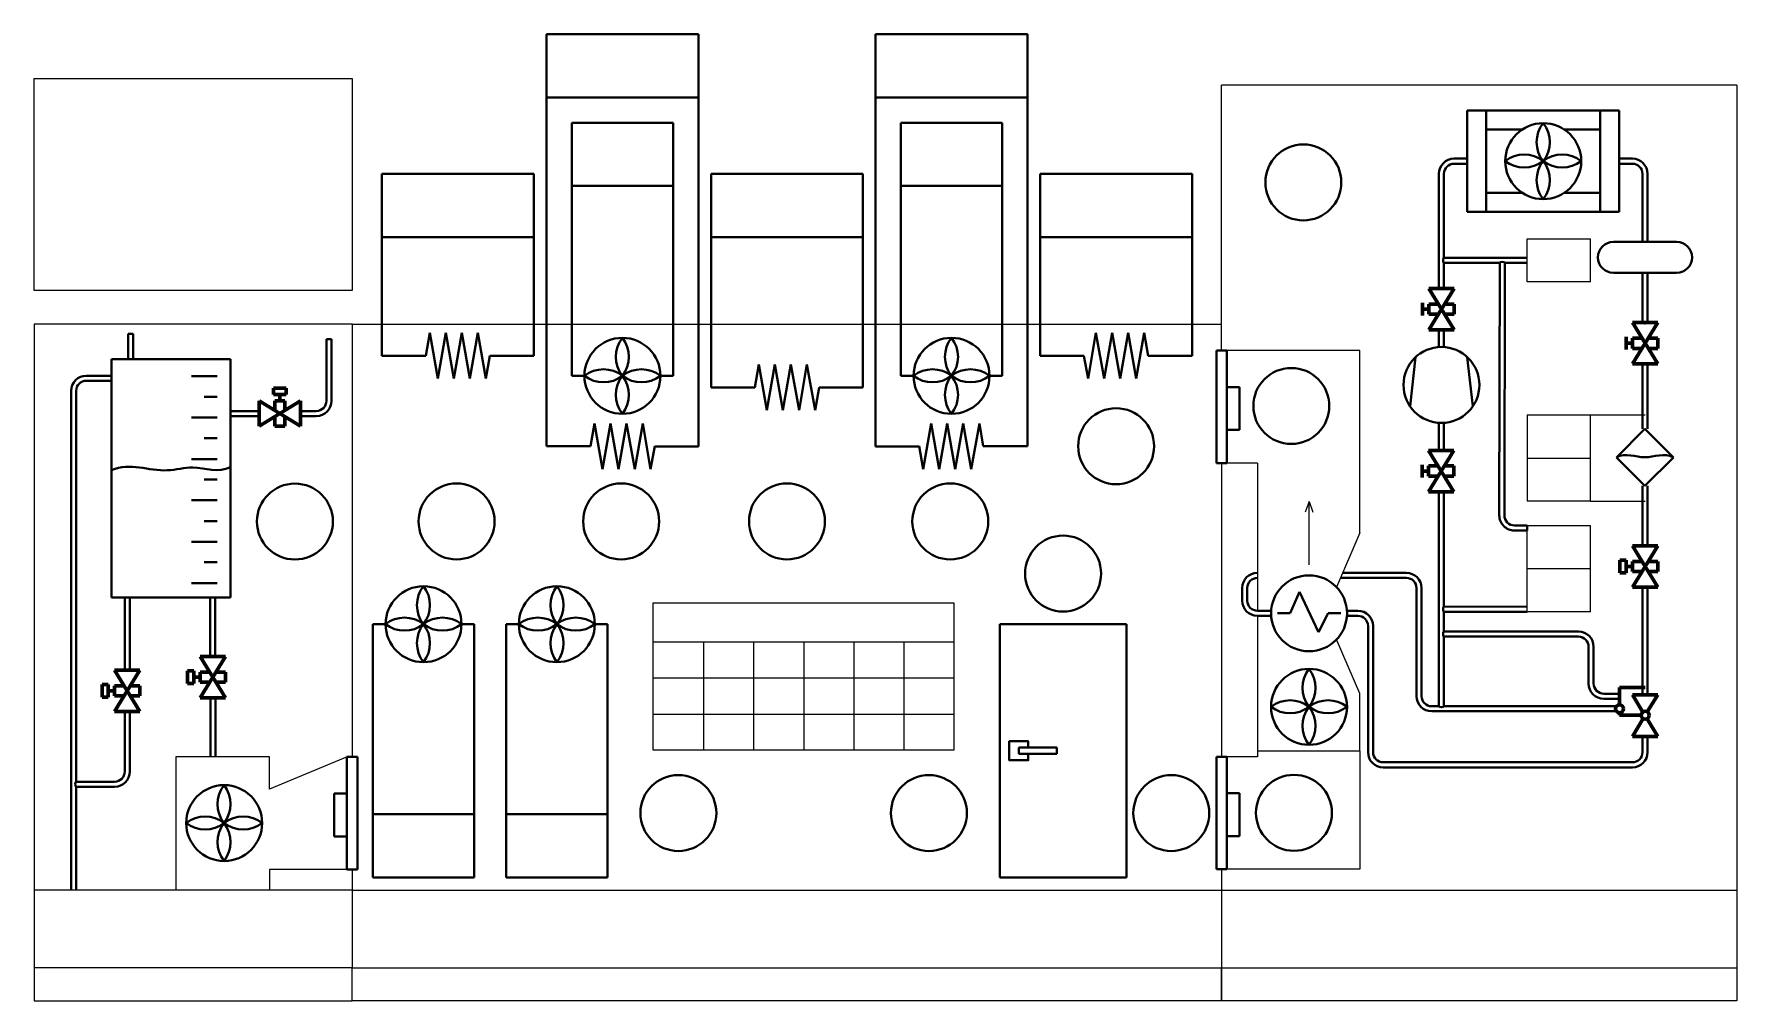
# Model space of a CAD drawing. Header units: millimetres. Extents: x 2199 to 2334, y 2510 to 2586.
import ezdxf

# ---------------------------------------------------------------- set-up
doc = ezdxf.new("R2010")
doc.units = ezdxf.units.MM
doc.layers.get('0').update_dxf_attribs({"color": 250, "lineweight": 25})
for name, color, linetype, lineweight in [('Device1', 210, 'Continuous', 40), ('Device2', 131, 'Continuous', 40), ('Device3', 30, 'Continuous', 40), ('Device4', 224, 'Continuous', 40), ('Device5', 141, 'Continuous', 40), ('Device6', 52, 'Continuous', 40), ('Device7', 105, 'Continuous', 40), ('Device8', 25, 'Continuous', 40), ('door', 140, 'Continuous', 40), ('Pipes', 170, 'Continuous', 40), ('Shutter', 50, 'Continuous', 60), ('Signal', 112, 'Continuous', 40), ('Tank', 80, 'Continuous', 40)]:
    doc.layers.add(name, color=color, linetype=linetype, lineweight=lineweight)

msp = doc.modelspace()

# ---------------------------------------------------------------- linework, layer by layer
at = {"color": 7}
for p, q in [((2199.19, 2582.91), (2224.33, 2582.91)), ((2199.19, 2566.17), (2199.19, 2582.91)), ((2224.33, 2582.91), (2224.33, 2566.17)), ((2293, 2561.43), (2293, 2582.39)), ((2333.71, 2582.39), (2293, 2582.39)), ((2333.71, 2582.39), (2333.71, 2518.81)), ((2317.14, 2570.26), (2322.14, 2570.26)), ((2317.14, 2566.87), (2317.14, 2570.26)), ((2322.14, 2566.87), (2322.14, 2570.26)), ((2322.14, 2566.87), (2317.14, 2566.87)), ((2224.33, 2566.17), (2199.19, 2566.17)), ((2199.19, 2563.52), (2199.19, 2512.65)), ((2224.33, 2563.52), (2199.19, 2563.52)), ((2224.33, 2563.52), (2224.33, 2529.32)), ((2224.33, 2563.52), (2293, 2563.52)), ((2303.91, 2561.43), (2293, 2561.43)), ((2303.91, 2547.02), (2303.91, 2561.43)), ((2317.14, 2556.35), (2322.14, 2556.35)), ((2317.14, 2556.35), (2317.14, 2549.52)), ((2322.14, 2556.35), (2326.45, 2556.35)), ((2322.14, 2549.52), (2322.14, 2556.35)), ((2295.83, 2552.54), (2293, 2552.54)), ((2317.14, 2552.94), (2322.14, 2552.94)), ((2299.91, 2549.51), (2299.6, 2548.66)), ((2299.91, 2544.51), (2299.91, 2549.51)), ((2299.91, 2549.51), (2300.21, 2548.66)), ((2322.14, 2549.52), (2317.14, 2549.52)), ((2322.14, 2549.52), (2326.45, 2549.52)), ((2303.91, 2547.02), (2302.09, 2542.73)), ((2317.14, 2540.79), (2317.14, 2547.61)), ((2317.14, 2547.61), (2322.14, 2547.61)), ((2322.14, 2540.79), (2322.14, 2547.61)), ((2317.14, 2544.2), (2322.14, 2544.2)), ((2248.11, 2541.51), (2271.86, 2541.51)), ((2248.11, 2529.86), (2248.11, 2541.51)), ((2271.86, 2541.51), (2271.86, 2529.86)), ((2322.14, 2540.79), (2317.14, 2540.79)), ((2248.11, 2538.42), (2271.86, 2538.42)), ((2252.07, 2538.42), (2252.07, 2529.86)), ((2256.03, 2538.42), (2256.03, 2529.86)), ((2259.99, 2538.42), (2259.99, 2529.86)), ((2263.95, 2538.42), (2263.95, 2529.86)), ((2267.91, 2538.42), (2267.91, 2529.86)), ((2271.86, 2538.42), (2271.86, 2529.86)), ((2303.91, 2534.33), (2302.09, 2538.61)), ((2248.11, 2535.57), (2271.86, 2535.57)), ((2303.91, 2529.8), (2303.91, 2534.33)), ((2248.11, 2532.71), (2271.86, 2532.71)), ((2217.79, 2529.32), (2210.4, 2529.32)), ((2210.4, 2529.32), (2210.4, 2518.81)), ((2223.92, 2529.32), (2217.79, 2526.79)), ((2217.79, 2526.79), (2217.79, 2529.32)), ((2271.86, 2529.86), (2248.11, 2529.86)), ((2295.83, 2529.34), (2293, 2529.34)), ((2295.83, 2529.8), (2303.91, 2529.8)), ((2303.91, 2529.8), (2303.91, 2520.45)), ((2223.92, 2520.43), (2217.79, 2520.43)), ((2217.79, 2520.43), (2217.79, 2518.81)), ((2224.33, 2520.43), (2224.33, 2518.81)), ((2293, 2520.45), (2293, 2512.65)), ((2303.91, 2520.45), (2293.42, 2520.45)), ((2224.33, 2518.81), (2199.19, 2518.81)), ((2224.33, 2518.81), (2224.33, 2512.65)), ((2224.33, 2518.81), (2293, 2518.81)), ((2293, 2518.81), (2333.71, 2518.81)), ((2333.71, 2518.81), (2333.71, 2512.65)), ((2224.33, 2512.65), (2199.19, 2512.65)), ((2199.19, 2512.65), (2199.19, 2510.05)), ((2224.33, 2512.65), (2293, 2512.65)), ((2224.33, 2510.05), (2224.33, 2512.65)), ((2224.33, 2510.05), (2224.33, 2512.65)), ((2293, 2512.65), (2293, 2510.05)), ((2293, 2512.65), (2333.71, 2512.65)), ((2293, 2510.05), (2293, 2512.65)), ((2333.71, 2512.65), (2333.71, 2510.05)), ((2199.19, 2510.05), (2224.33, 2510.05)), ((2293, 2510.05), (2224.33, 2510.05)), ((2333.71, 2510.05), (2293, 2510.05))]:
    msp.add_line(p, q, dxfattribs=at)
for points in [[(2293, 2552.54), (2293, 2529.34)], [(2295.83, 2552.54), (2295.83, 2540.87)], [(2295.83, 2540.47), (2295.83, 2529.34)]]:
    msp.add_lwpolyline(points, dxfattribs=at)
at = {"layer": 'Device1'}
for p, q in [((2241.67, 2579.43), (2249.67, 2579.43)), ((2241.67, 2574.43), (2241.67, 2579.43)), ((2249.67, 2574.43), (2249.67, 2579.43)), ((2275.67, 2579.43), (2267.67, 2579.43)), ((2267.67, 2574.43), (2267.67, 2579.43)), ((2275.67, 2574.43), (2275.67, 2579.43)), ((2241.67, 2574.43), (2241.67, 2559.43)), ((2241.67, 2574.43), (2249.67, 2574.43)), ((2249.67, 2574.43), (2249.67, 2559.43)), ((2267.67, 2574.43), (2267.67, 2559.43)), ((2275.67, 2574.43), (2267.67, 2574.43)), ((2275.67, 2574.43), (2275.67, 2559.43)), ((2241.67, 2559.43), (2242.67, 2559.43)), ((2248.67, 2559.43), (2249.67, 2559.43)), ((2268.67, 2559.43), (2267.67, 2559.43)), ((2275.67, 2559.43), (2274.67, 2559.43)), ((2225.96, 2524.81), (2225.96, 2539.81)), ((2225.96, 2539.81), (2226.96, 2539.81)), ((2232.96, 2539.81), (2233.96, 2539.81)), ((2233.96, 2524.81), (2233.96, 2539.81)), ((2236.49, 2524.81), (2236.49, 2539.81)), ((2236.49, 2539.81), (2237.49, 2539.81)), ((2243.49, 2539.81), (2244.49, 2539.81)), ((2244.49, 2524.81), (2244.49, 2539.81)), ((2225.96, 2524.81), (2233.96, 2524.81)), ((2225.96, 2524.81), (2225.96, 2519.81)), ((2233.96, 2524.81), (2233.96, 2519.81)), ((2236.49, 2524.81), (2244.49, 2524.81)), ((2236.49, 2524.81), (2236.49, 2519.81)), ((2244.49, 2524.81), (2244.49, 2519.81)), ((2225.96, 2519.81), (2233.96, 2519.81)), ((2236.49, 2519.81), (2244.49, 2519.81))]:
    msp.add_line(p, q, dxfattribs=at)
for centre in [(2245.67, 2559.43), (2271.67, 2559.43), (2229.96, 2539.81), (2240.49, 2539.81), (2299.91, 2533.28), (2214.21, 2524.1)]:
    msp.add_circle(centre, 3, dxfattribs=at)
for centre, radius, start, end in [((2247.59, 2560.93), 2.44, 142.0538, 217.9462), ((2243.74, 2560.93), 2.44, 322.0538, 37.9462), ((2273.59, 2560.93), 2.44, 142.0538, 217.9462), ((2269.74, 2560.93), 2.44, 322.0538, 37.9462), ((2244.17, 2557.51), 2.44, 52.0538, 127.9462), ((2247.17, 2557.51), 2.44, 52.0538, 127.9462), ((2270.17, 2557.51), 2.44, 52.0538, 127.9462), ((2273.17, 2557.51), 2.44, 52.0538, 127.9462), ((2244.17, 2561.36), 2.44, 232.0538, 307.9462), ((2247.59, 2557.93), 2.44, 142.0538, 217.9462), ((2243.74, 2557.93), 2.44, 322.0538, 37.9462), ((2247.17, 2561.36), 2.44, 232.0538, 307.9462), ((2270.17, 2561.36), 2.44, 232.0538, 307.9462), ((2273.59, 2557.93), 2.44, 142.0538, 217.9462), ((2269.74, 2557.93), 2.44, 322.0538, 37.9462), ((2273.17, 2561.36), 2.44, 232.0538, 307.9462), ((2231.88, 2541.31), 2.44, 142.0538, 217.9462), ((2228.03, 2541.31), 2.44, 322.0538, 37.9462), ((2242.42, 2541.31), 2.44, 142.0538, 217.9462), ((2238.57, 2541.31), 2.44, 322.0538, 37.9462), ((2228.46, 2537.89), 2.44, 52.0538, 127.9462), ((2228.46, 2541.74), 2.44, 232.0538, 307.9462), ((2231.88, 2538.31), 2.44, 142.0538, 217.9462), ((2231.46, 2537.89), 2.44, 52.0538, 127.9462), ((2228.03, 2538.31), 2.44, 322.0538, 37.9462), ((2231.46, 2541.74), 2.44, 232.0538, 307.9462), ((2238.99, 2537.89), 2.44, 52.0538, 127.9462), ((2238.99, 2541.74), 2.44, 232.0538, 307.9462), ((2242.42, 2538.31), 2.44, 142.0538, 217.9462), ((2241.99, 2537.89), 2.44, 52.0538, 127.9462), ((2238.57, 2538.31), 2.44, 322.0538, 37.9462), ((2241.99, 2541.74), 2.44, 232.0538, 307.9462), ((2301.83, 2534.78), 2.44, 142.0538, 217.9462), ((2299.91, 2533.28), 3, 0, 90), ((2297.98, 2534.78), 2.44, 322.0538, 37.9462), ((2298.41, 2531.36), 2.44, 52.0538, 127.9462), ((2298.41, 2535.21), 2.44, 232.0538, 307.9462), ((2301.83, 2531.78), 2.44, 142.0538, 217.9462), ((2301.41, 2531.36), 2.44, 52.0538, 127.9462), ((2297.98, 2531.78), 2.44, 322.0538, 37.9462), ((2301.41, 2535.21), 2.44, 232.0538, 307.9462), ((2216.13, 2525.6), 2.44, 142.0538, 217.9462), ((2214.21, 2524.1), 3, 0, 90), ((2212.28, 2525.6), 2.44, 322.0538, 37.9462), ((2212.71, 2522.18), 2.44, 52.0538, 127.9462), ((2212.71, 2526.03), 2.44, 232.0538, 307.9462), ((2216.13, 2522.6), 2.44, 142.0538, 217.9462), ((2215.71, 2522.18), 2.44, 52.0538, 127.9462), ((2212.28, 2522.6), 2.44, 322.0538, 37.9462), ((2215.71, 2526.03), 2.44, 232.0538, 307.9462)]:
    msp.add_arc(centre, radius, start, end, dxfattribs=at)
at = {"layer": 'Device2'}
for p, q in [((2239.67, 2586.43), (2239.67, 2553.87)), ((2239.67, 2586.43), (2251.67, 2586.43)), ((2251.67, 2586.43), (2251.67, 2553.86)), ((2265.67, 2586.43), (2265.67, 2553.86)), ((2277.67, 2586.43), (2265.67, 2586.43)), ((2277.67, 2586.43), (2277.67, 2553.87)), ((2239.67, 2581.43), (2251.67, 2581.43)), ((2277.67, 2581.43), (2265.67, 2581.43)), ((2226.67, 2575.39), (2238.67, 2575.39)), ((2226.67, 2575.39), (2226.67, 2561.02)), ((2238.67, 2575.39), (2238.67, 2561.02)), ((2252.67, 2575.39), (2264.67, 2575.39)), ((2252.67, 2575.39), (2252.67, 2558.52)), ((2264.67, 2575.39), (2264.67, 2558.52)), ((2290.67, 2575.39), (2278.67, 2575.39)), ((2278.67, 2575.39), (2278.67, 2561.02)), ((2290.67, 2575.39), (2290.67, 2561.02)), ((2226.67, 2570.39), (2238.67, 2570.39)), ((2252.67, 2570.39), (2264.67, 2570.39)), ((2290.67, 2570.39), (2278.67, 2570.39)), ((2230.13, 2561.02), (2230.45, 2562.82)), ((2231.08, 2559.22), (2230.45, 2562.82)), ((2231.08, 2559.22), (2231.72, 2562.82)), ((2232.35, 2559.22), (2231.72, 2562.82)), ((2232.35, 2559.22), (2232.98, 2562.82)), ((2233.62, 2559.22), (2232.98, 2562.82)), ((2233.62, 2559.22), (2234.25, 2562.82)), ((2234.89, 2559.22), (2234.25, 2562.82)), ((2282.45, 2559.22), (2283.08, 2562.82)), ((2283.72, 2559.22), (2283.08, 2562.82)), ((2283.72, 2559.22), (2284.35, 2562.82)), ((2284.98, 2559.22), (2284.35, 2562.82)), ((2284.98, 2559.22), (2285.62, 2562.82)), ((2286.25, 2559.22), (2285.62, 2562.82)), ((2286.25, 2559.22), (2286.89, 2562.82)), ((2287.2, 2561.02), (2286.89, 2562.82)), ((2226.67, 2561.02), (2230.13, 2561.02)), ((2234.89, 2559.22), (2235.2, 2561.02)), ((2235.2, 2561.02), (2238.67, 2561.02)), ((2256.13, 2558.52), (2256.45, 2560.32)), ((2257.08, 2556.72), (2256.45, 2560.32)), ((2257.08, 2556.72), (2257.72, 2560.32)), ((2258.35, 2556.72), (2257.72, 2560.32)), ((2258.35, 2556.72), (2258.98, 2560.32)), ((2259.62, 2556.72), (2258.98, 2560.32)), ((2259.62, 2556.72), (2260.25, 2560.32)), ((2260.89, 2556.72), (2260.25, 2560.32)), ((2282.13, 2561.02), (2278.67, 2561.02)), ((2282.45, 2559.22), (2282.13, 2561.02)), ((2290.67, 2561.02), (2287.2, 2561.02)), ((2252.67, 2558.52), (2256.13, 2558.52)), ((2260.89, 2556.72), (2261.2, 2558.52)), ((2261.2, 2558.52), (2264.67, 2558.52)), ((2243.15, 2553.87), (2243.47, 2555.66)), ((2244.1, 2552.07), (2243.47, 2555.66)), ((2244.1, 2552.07), (2244.73, 2555.66)), ((2245.37, 2552.07), (2244.73, 2555.66)), ((2245.37, 2552.07), (2246, 2555.66)), ((2246.64, 2552.07), (2246, 2555.66)), ((2246.64, 2552.07), (2247.27, 2555.66)), ((2247.9, 2552.07), (2247.27, 2555.66)), ((2269.43, 2552.07), (2270.06, 2555.66)), ((2270.7, 2552.07), (2270.06, 2555.66)), ((2270.7, 2552.07), (2271.33, 2555.66)), ((2271.96, 2552.07), (2271.33, 2555.66)), ((2271.96, 2552.07), (2272.6, 2555.66)), ((2273.23, 2552.07), (2272.6, 2555.66)), ((2273.23, 2552.07), (2273.87, 2555.66)), ((2274.18, 2553.87), (2273.87, 2555.66)), ((2243.15, 2553.87), (2239.67, 2553.87)), ((2247.9, 2552.07), (2248.22, 2553.87)), ((2251.67, 2553.86), (2248.22, 2553.86)), ((2265.67, 2553.86), (2269.11, 2553.86)), ((2269.43, 2552.07), (2269.11, 2553.87)), ((2274.18, 2553.87), (2277.67, 2553.87))]:
    msp.add_line(p, q, dxfattribs=at)
at = {"layer": 'Device3'}
for p, q in [((2292.59, 2561.43), (2292.59, 2552.54)), ((2293.42, 2561.43), (2292.59, 2561.43)), ((2293.42, 2552.54), (2293.42, 2561.43)), ((2293.42, 2558.54), (2294.42, 2558.54)), ((2294.42, 2558.54), (2294.42, 2555.16)), ((2294.42, 2555.16), (2293.42, 2555.16)), ((2292.59, 2552.54), (2293.42, 2552.54)), ((2223.91, 2520.43), (2223.91, 2529.32)), ((2223.91, 2529.32), (2224.75, 2529.32)), ((2224.75, 2529.32), (2224.75, 2520.43)), ((2292.59, 2529.34), (2292.59, 2520.45)), ((2293.42, 2529.34), (2292.59, 2529.34)), ((2293.42, 2520.45), (2293.42, 2529.34)), ((2223.91, 2526.43), (2222.91, 2526.43)), ((2222.91, 2526.43), (2222.91, 2523.05)), ((2293.42, 2526.45), (2294.42, 2526.45)), ((2294.42, 2526.45), (2294.42, 2523.07)), ((2222.91, 2523.05), (2223.91, 2523.05)), ((2294.42, 2523.07), (2293.42, 2523.07)), ((2224.75, 2520.43), (2223.91, 2520.43)), ((2292.59, 2520.45), (2293.42, 2520.45))]:
    msp.add_line(p, q, dxfattribs=at)
at = {"layer": 'Device4'}
for p, q in [((2298.41, 2540.67), (2299.16, 2542.37)), ((2299.16, 2542.37), (2300.66, 2539.17)), ((2298.41, 2540.67), (2297.41, 2540.67)), ((2300.66, 2539.17), (2301.41, 2540.67)), ((2301.41, 2540.67), (2302.41, 2540.67))]:
    msp.add_line(p, q, dxfattribs=at)
msp.add_circle((2299.91, 2540.67), 3, dxfattribs=at)
at = {"layer": 'Device5'}
for p, q in [((2312.41, 2572.39), (2312.41, 2580.39)), ((2312.41, 2580.39), (2324.41, 2580.39)), ((2313.91, 2572.39), (2313.91, 2580.39)), ((2322.91, 2572.39), (2322.91, 2580.39)), ((2324.41, 2572.39), (2324.41, 2580.39)), ((2313.91, 2578.89), (2316.75, 2578.89)), ((2320.07, 2578.89), (2322.91, 2578.89)), ((2316.75, 2573.89), (2313.91, 2573.89)), ((2322.91, 2573.89), (2320.07, 2573.89)), ((2324.41, 2572.39), (2312.41, 2572.39))]:
    msp.add_line(p, q, dxfattribs=at)
msp.add_circle((2318.41, 2576.39), 3, dxfattribs=at)
for centre, radius, start, end in [((2318.41, 2576.39), 3, 90, 180), ((2320.33, 2577.89), 2.44, 142.0538, 217.9462), ((2316.49, 2577.89), 2.44, 322.0538, 37.9462), ((2316.91, 2574.47), 2.44, 52.0538, 127.9462), ((2316.91, 2578.32), 2.44, 232.0538, 307.9462), ((2320.33, 2574.89), 2.44, 142.0538, 217.9462), ((2319.91, 2574.47), 2.44, 52.0538, 127.9462), ((2319.91, 2578.32), 2.44, 232.0538, 307.9462), ((2316.49, 2574.89), 2.44, 322.0538, 37.9462)]:
    msp.add_arc(centre, radius, start, end, dxfattribs=at)
at = {"layer": 'Device6'}
for p, q in [((2307.89, 2557.03), (2308.33, 2560.91)), ((2312.85, 2557.03), (2312.41, 2560.91))]:
    msp.add_line(p, q, dxfattribs=at)
msp.add_circle((2310.37, 2558.71), 3, dxfattribs=at)
at = {"layer": 'Device7'}
for p, q in [((2324.19, 2552.99), (2326.44, 2555.24)), ((2326.44, 2555.24), (2328.69, 2552.99)), ((2326.44, 2550.74), (2324.19, 2552.99)), ((2328.69, 2552.99), (2326.44, 2550.74))]:
    msp.add_line(p, q, dxfattribs=at)
msp.add_open_spline([(2324.19, 2552.99), (2324.94, 2553.4), (2326.44, 2552.59), (2327.94, 2553.4), (2328.69, 2552.99)], degree=3, knots=[0, 0, 0, 0, 2.989985, 6, 6, 6, 6], dxfattribs=at)
at = {"layer": 'Device8'}
msp.add_line((2317.14, 2547.61), (2317.14, 2547.21), dxfattribs=at)
for points in [[(2323.95, 2570.01), (2328.95, 2570.01)], [(2328.95, 2567.57), (2323.95, 2567.57)]]:
    msp.add_lwpolyline(points, dxfattribs=at)
for centre, start, end in [((2323.95, 2568.79), 90, 270), ((2328.95, 2568.79), 270, 90)]:
    msp.add_arc(centre, 1.22, start, end, dxfattribs=at)
at = {"layer": 'door'}
for p, q in [((2275.48, 2519.81), (2275.48, 2539.81)), ((2275.48, 2539.81), (2285.48, 2539.81)), ((2285.48, 2539.81), (2285.48, 2519.81)), ((2276.98, 2530.06), (2279.98, 2530.06)), ((2276.98, 2530.06), (2276.98, 2529.56)), ((2276.98, 2529.56), (2279.98, 2529.56)), ((2279.98, 2530.06), (2279.98, 2529.56)), ((2285.48, 2519.81), (2275.48, 2519.81))]:
    msp.add_line(p, q, dxfattribs=at)
msp.add_lwpolyline([(2277.73, 2530.06), (2277.73, 2530.56), (2276.23, 2530.56), (2276.23, 2529.06), (2277.73, 2529.06), (2277.73, 2529.56)], dxfattribs=at)
at = {"layer": 'Pipes'}
for p, q in [((2311.37, 2576.59), (2312.41, 2576.59)), ((2311.37, 2576.19), (2312.41, 2576.19)), ((2312.41, 2576.59), (2312.41, 2576.19)), ((2324.41, 2576.59), (2325.45, 2576.59)), ((2324.41, 2576.59), (2324.41, 2576.19)), ((2324.41, 2576.19), (2325.45, 2576.19)), ((2310.17, 2566.34), (2310.17, 2575.39)), ((2310.57, 2568.76), (2310.57, 2575.39)), ((2326.25, 2575.39), (2326.25, 2570.01)), ((2326.65, 2575.39), (2326.65, 2570.01)), ((2326.25, 2570.01), (2326.65, 2570.01)), ((2310.57, 2568.76), (2317.14, 2568.76)), ((2310.57, 2568.36), (2314.98, 2568.36)), ((2310.57, 2566.34), (2310.57, 2568.36)), ((2314.94, 2548.42), (2314.98, 2568.36)), ((2315.34, 2548.41), (2315.38, 2568.36)), ((2315.38, 2568.36), (2317.14, 2568.36)), ((2326.25, 2567.57), (2326.25, 2563.64)), ((2326.25, 2567.57), (2326.65, 2567.57)), ((2326.65, 2567.57), (2326.65, 2563.64)), ((2206.62, 2560.74), (2206.62, 2562.74)), ((2206.62, 2562.74), (2207.02, 2562.74)), ((2207.02, 2560.74), (2207.02, 2562.74)), ((2310.17, 2561.71), (2310.17, 2563.07)), ((2310.57, 2561.71), (2310.57, 2563.07)), ((2222.29, 2557.45), (2222.29, 2562.33)), ((2222.29, 2562.33), (2222.69, 2562.33)), ((2222.69, 2557.45), (2222.69, 2562.33)), ((2326.25, 2560.37), (2326.25, 2555.24)), ((2326.65, 2560.37), (2326.65, 2555.24)), ((2205.32, 2559.44), (2203.32, 2559.44)), ((2205.32, 2559.04), (2203.32, 2559.04)), ((2202.12, 2558.24), (2202.12, 2518.81)), ((2202.52, 2558.24), (2202.52, 2527.37)), ((2214.72, 2556.65), (2216.97, 2556.65)), ((2214.72, 2556.25), (2216.97, 2556.25)), ((2220.24, 2556.65), (2221.49, 2556.65)), ((2220.24, 2556.25), (2221.49, 2556.25)), ((2310.17, 2553.54), (2310.17, 2555.71)), ((2310.57, 2553.54), (2310.57, 2555.71)), ((2326.25, 2550.74), (2326.25, 2546.01)), ((2326.65, 2550.74), (2326.65, 2546.01)), ((2310.17, 2533.33), (2310.17, 2550.28)), ((2310.57, 2541.2), (2310.57, 2550.28)), ((2316.14, 2547.61), (2317.14, 2547.61)), ((2316.14, 2547.21), (2317.14, 2547.21)), ((2307.6, 2543.87), (2302.57, 2543.87)), ((2294.63, 2542.67), (2294.63, 2541.78)), ((2295.03, 2542.67), (2295.03, 2541.78)), ((2307.6, 2543.47), (2302.4, 2543.47)), ((2308.4, 2542.67), (2308.4, 2534.13)), ((2308.8, 2542.67), (2308.8, 2534.13)), ((2326.25, 2542.74), (2326.25, 2534.22)), ((2326.65, 2542.74), (2326.65, 2534.22)), ((2206.36, 2541.93), (2206.36, 2536.19)), ((2206.76, 2541.93), (2206.76, 2536.19)), ((2213.11, 2541.93), (2213.11, 2537.26)), ((2213.51, 2541.93), (2213.51, 2537.26)), ((2317.14, 2541.19), (2310.57, 2541.2)), ((2302.9, 2540.87), (2303.77, 2540.87)), ((2302.9, 2540.47), (2303.77, 2540.47)), ((2317.14, 2540.79), (2310.57, 2540.8)), ((2310.57, 2539.23), (2310.57, 2540.8)), ((2304.57, 2539.67), (2304.57, 2529.7)), ((2304.97, 2539.67), (2304.97, 2529.7)), ((2321.19, 2539.23), (2310.57, 2539.23)), ((2321.19, 2538.83), (2310.57, 2538.83)), ((2310.57, 2533.33), (2310.57, 2538.83)), ((2321.99, 2535.12), (2321.99, 2538.03)), ((2322.39, 2535.12), (2322.39, 2538.03)), ((2213.13, 2533.99), (2213.13, 2529.39)), ((2213.53, 2533.99), (2213.53, 2529.39)), ((2310.17, 2533.33), (2309.6, 2533.33)), ((2324.13, 2533.33), (2310.57, 2533.33)), ((2324.43, 2534.32), (2323.19, 2534.32)), ((2324.43, 2533.92), (2323.19, 2533.92)), ((2206.36, 2532.92), (2206.36, 2528.17)), ((2206.76, 2532.92), (2206.76, 2528.17)), ((2324.13, 2532.93), (2309.6, 2532.93)), ((2326.25, 2530.95), (2326.25, 2529.7)), ((2326.65, 2530.95), (2326.65, 2529.7)), ((2305.77, 2528.9), (2325.45, 2528.9)), ((2305.77, 2528.5), (2325.45, 2528.5)), ((2205.56, 2527.37), (2202.52, 2527.37)), ((2205.56, 2526.97), (2202.52, 2526.97)), ((2202.52, 2526.97), (2202.52, 2518.81))]:
    msp.add_line(p, q, dxfattribs=at)
for points in [[(2294.63, 2541.78), (2294.63, 2541.67, 0.414213), (2295.83, 2540.47), (2296.91, 2540.47)], [(2295.03, 2541.78), (2295.03, 2541.67, 0.414213), (2295.83, 2540.87), (2296.91, 2540.87)]]:
    msp.add_lwpolyline(points, format="xyb", dxfattribs=at)
for centre, radius, start, end in [((2311.37, 2575.39), 1.2, 90, 180), ((2311.37, 2575.39), 0.8, 90, 180), ((2325.45, 2575.39), 1.2, 0, 90), ((2325.45, 2575.39), 0.8, 0, 90), ((2203.32, 2558.24), 1.2, 90, 180), ((2203.32, 2558.24), 0.8, 90, 180), ((2221.49, 2557.45), 1.2, 270, 0), ((2221.49, 2557.45), 0.8, 270, 0), ((2316.14, 2548.41), 1.2, 179.8766, 270), ((2316.14, 2548.41), 0.8, 179.8766, 270), ((2295.83, 2542.67), 1.2, 90, 180), ((2307.6, 2542.67), 1.2, 0, 90), ((2295.83, 2542.67), 0.8, 90, 180), ((2307.6, 2542.67), 0.8, 0, 90), ((2303.77, 2539.67), 1.2, 0, 90), ((2303.77, 2539.67), 0.8, 0, 90), ((2321.19, 2538.03), 1.2, 360, 90), ((2321.19, 2538.03), 0.8, 360, 90), ((2323.19, 2535.12), 1.2, 180, 270), ((2323.19, 2535.12), 0.8, 180, 270), ((2309.6, 2534.13), 1.2, 180, 270), ((2309.6, 2534.13), 0.8, 180, 270), ((2305.77, 2529.7), 1.2, 180, 270), ((2305.77, 2529.7), 0.8, 180, 270), ((2325.45, 2529.7), 0.8, 270, 0), ((2325.45, 2529.7), 1.2, 270, 0), ((2205.56, 2528.17), 0.8, 270, 0), ((2205.56, 2528.17), 1.2, 270, 0)]:
    msp.add_arc(centre, radius, start, end, dxfattribs=at)
for centre, major_axis in [((2310.57, 2568.56), (0, -0.2)), ((2315.18, 2568.36), (-0.2, 0)), ((2310.57, 2541), (0, -0.2)), ((2310.57, 2539.03), (0, -0.2)), ((2202.52, 2527.17), (0, -0.2))]:
    msp.add_ellipse(centre, major_axis=major_axis, ratio=0.372356, start_param=3.153045, end_param=6.283185, dxfattribs=at)
at = {"layer": 'Pipes', "extrusion": (0, 0, -1)}
for centre in [(2326.45, 2563.64), (2310.37, 2533.33)]:
    msp.add_ellipse(centre, major_axis=(-0.2, 0), ratio=0.372356, start_param=3.153045, end_param=6.283185, dxfattribs=at)
at = {"layer": 'Shutter'}
for p, q in [((2309.37, 2566.34), (2311.37, 2566.34)), ((2311.37, 2566.34), (2309.37, 2563.07)), ((2311.37, 2563.07), (2309.37, 2566.34)), ((2308.87, 2564.2), (2308.87, 2565.2)), ((2309.37, 2564.7), (2308.87, 2564.7)), ((2309.37, 2565.1), (2309.37, 2564.3)), ((2310.12, 2565.1), (2309.37, 2565.1)), ((2309.37, 2564.3), (2310.12, 2564.3)), ((2311.37, 2565.1), (2310.61, 2565.1)), ((2310.61, 2564.3), (2311.37, 2564.3)), ((2311.37, 2564.3), (2311.37, 2565.1)), ((2309.37, 2563.07), (2311.37, 2563.07)), ((2327.45, 2560.37), (2325.45, 2563.64)), ((2325.45, 2563.64), (2327.45, 2563.64)), ((2327.45, 2563.64), (2325.45, 2560.37)), ((2324.95, 2561.5), (2324.95, 2562.5)), ((2325.45, 2562), (2324.95, 2562)), ((2325.45, 2562.4), (2325.45, 2561.6)), ((2326.21, 2562.4), (2325.45, 2562.4)), ((2325.45, 2561.6), (2326.2, 2561.6)), ((2327.45, 2562.4), (2326.7, 2562.4)), ((2326.7, 2561.6), (2327.45, 2561.6)), ((2327.45, 2561.6), (2327.45, 2562.4)), ((2325.45, 2560.37), (2327.45, 2560.37)), ((2216.97, 2557.45), (2216.97, 2555.45)), ((2216.97, 2555.45), (2220.24, 2557.45)), ((2220.24, 2555.45), (2216.97, 2557.45)), ((2218.11, 2558.45), (2219.11, 2558.45)), ((2218.11, 2558.45), (2218.11, 2557.95)), ((2218.11, 2557.95), (2219.11, 2557.95)), ((2218.2, 2557.45), (2218.2, 2556.69)), ((2219.01, 2557.45), (2218.2, 2557.45)), ((2218.61, 2557.45), (2218.61, 2557.95)), ((2219.01, 2556.69), (2219.01, 2557.45)), ((2219.11, 2558.45), (2219.11, 2557.95)), ((2220.24, 2557.45), (2220.24, 2555.45)), ((2218.2, 2556.2), (2218.2, 2555.45)), ((2219.01, 2555.45), (2219.01, 2556.2)), ((2218.2, 2555.45), (2219.01, 2555.45)), ((2311.35, 2550.28), (2309.35, 2553.54)), ((2309.35, 2553.54), (2311.35, 2553.54)), ((2311.35, 2553.54), (2309.35, 2550.28)), ((2308.85, 2551.41), (2308.85, 2552.41)), ((2309.35, 2551.91), (2308.85, 2551.91)), ((2309.35, 2552.31), (2309.35, 2551.51)), ((2310.1, 2552.31), (2309.35, 2552.31)), ((2311.35, 2552.31), (2310.59, 2552.31)), ((2311.35, 2551.51), (2311.35, 2552.31)), ((2309.35, 2551.51), (2310.1, 2551.51)), ((2310.6, 2551.51), (2311.35, 2551.51)), ((2309.35, 2550.28), (2311.35, 2550.28)), ((2327.45, 2542.74), (2325.45, 2546.01)), ((2325.45, 2546.01), (2327.45, 2546.01)), ((2327.45, 2546.01), (2325.45, 2542.74)), ((2324.45, 2543.87), (2324.45, 2544.87)), ((2324.45, 2544.87), (2324.95, 2544.87)), ((2324.45, 2543.87), (2324.95, 2543.87)), ((2324.95, 2543.87), (2324.95, 2544.87)), ((2325.45, 2544.37), (2324.95, 2544.37)), ((2325.45, 2544.77), (2325.45, 2543.97)), ((2326.21, 2544.77), (2325.45, 2544.77)), ((2325.45, 2543.97), (2326.2, 2543.97)), ((2327.45, 2544.77), (2326.7, 2544.77)), ((2326.7, 2543.97), (2327.45, 2543.97)), ((2327.45, 2543.97), (2327.45, 2544.77)), ((2325.45, 2542.74), (2327.45, 2542.74)), ((2214.31, 2533.99), (2212.31, 2537.26)), ((2212.31, 2537.26), (2214.31, 2537.26)), ((2214.31, 2537.26), (2212.31, 2533.99)), ((2207.56, 2532.92), (2205.56, 2536.19)), ((2205.56, 2536.19), (2207.56, 2536.19)), ((2207.56, 2536.19), (2205.56, 2532.92)), ((2211.31, 2535.13), (2211.31, 2536.13)), ((2211.31, 2536.13), (2211.81, 2536.13)), ((2211.81, 2535.13), (2211.81, 2536.13)), ((2212.31, 2536.03), (2212.31, 2535.23)), ((2213.07, 2536.03), (2212.31, 2536.03)), ((2214.31, 2536.03), (2213.56, 2536.03)), ((2214.31, 2535.23), (2214.31, 2536.03)), ((2204.56, 2534.05), (2204.56, 2535.05)), ((2204.56, 2535.05), (2205.06, 2535.05)), ((2205.06, 2534.05), (2205.06, 2535.05)), ((2205.56, 2534.55), (2205.06, 2534.55)), ((2205.56, 2534.95), (2205.56, 2534.15)), ((2206.32, 2534.95), (2205.56, 2534.95)), ((2207.56, 2534.95), (2206.81, 2534.95)), ((2207.56, 2534.15), (2207.56, 2534.95)), ((2211.31, 2535.13), (2211.81, 2535.13)), ((2212.31, 2535.63), (2211.81, 2535.63)), ((2212.31, 2535.23), (2213.07, 2535.23)), ((2213.56, 2535.23), (2214.31, 2535.23)), ((2326.46, 2534.8), (2324.44, 2534.8)), ((2324.44, 2533.44), (2324.44, 2534.8)), ((2204.56, 2534.05), (2205.06, 2534.05)), ((2205.56, 2534.15), (2206.31, 2534.15)), ((2206.81, 2534.15), (2207.56, 2534.15)), ((2212.31, 2533.99), (2214.31, 2533.99)), ((2325.45, 2534.22), (2327.45, 2534.22)), ((2326.28, 2532.87), (2325.45, 2534.22)), ((2327.45, 2534.22), (2326.63, 2532.89)), ((2205.56, 2532.92), (2207.56, 2532.92)), ((2324.44, 2532.62), (2324.44, 2532.81)), ((2326.15, 2532.62), (2324.44, 2532.62)), ((2326.3, 2532.35), (2325.45, 2530.95)), ((2327.45, 2530.95), (2326.61, 2532.33)), ((2325.45, 2530.95), (2327.45, 2530.95))]:
    msp.add_line(p, q, dxfattribs=at)
for centre in [(2324.44, 2533.13), (2326.47, 2532.62)]:
    msp.add_circle(centre, 0.316, dxfattribs=at)
at = {"layer": 'Signal'}
for centre in [(2299.46, 2574.71), (2298.51, 2557.05), (2284.67, 2553.87), (2219.8, 2547.92), (2232.57, 2547.93), (2245.57, 2547.93), (2258.67, 2547.93), (2271.57, 2547.93), (2280.48, 2543.81), (2250.09, 2524.89), (2269.88, 2524.89), (2289.03, 2524.89), (2298.72, 2524.91)]:
    msp.add_circle(centre, 3, dxfattribs=at)
at = {"layer": 'Tank'}
for p, q in [((2214.72, 2560.74), (2205.32, 2560.74)), ((2205.32, 2560.74), (2205.32, 2541.93)), ((2214.72, 2541.93), (2214.72, 2560.74)), ((2213.66, 2559.4), (2211.62, 2559.4)), ((2212.64, 2557.76), (2213.66, 2557.76)), ((2211.62, 2556.13), (2213.66, 2556.13)), ((2212.64, 2554.5), (2213.66, 2554.5)), ((2211.62, 2552.86), (2213.66, 2552.86)), ((2212.64, 2551.23), (2213.66, 2551.23)), ((2211.62, 2549.6), (2213.66, 2549.6)), ((2212.64, 2547.96), (2213.66, 2547.96)), ((2211.62, 2546.33), (2213.66, 2546.33)), ((2212.64, 2544.7), (2213.66, 2544.7)), ((2211.62, 2543.06), (2213.66, 2543.06)), ((2205.32, 2541.93), (2214.72, 2541.93))]:
    msp.add_line(p, q, dxfattribs=at)
msp.add_open_spline([(2205.32, 2551.98), (2206.78, 2552.62), (2208.93, 2551.57), (2212.06, 2552.48), (2213.73, 2551.71), (2214.72, 2552.22)], degree=3, knots=[0, 0, 0, 0, 2.34151, 3.418394, 5, 5, 5, 5], dxfattribs=at)

doc.saveas('drawing.dxf')
